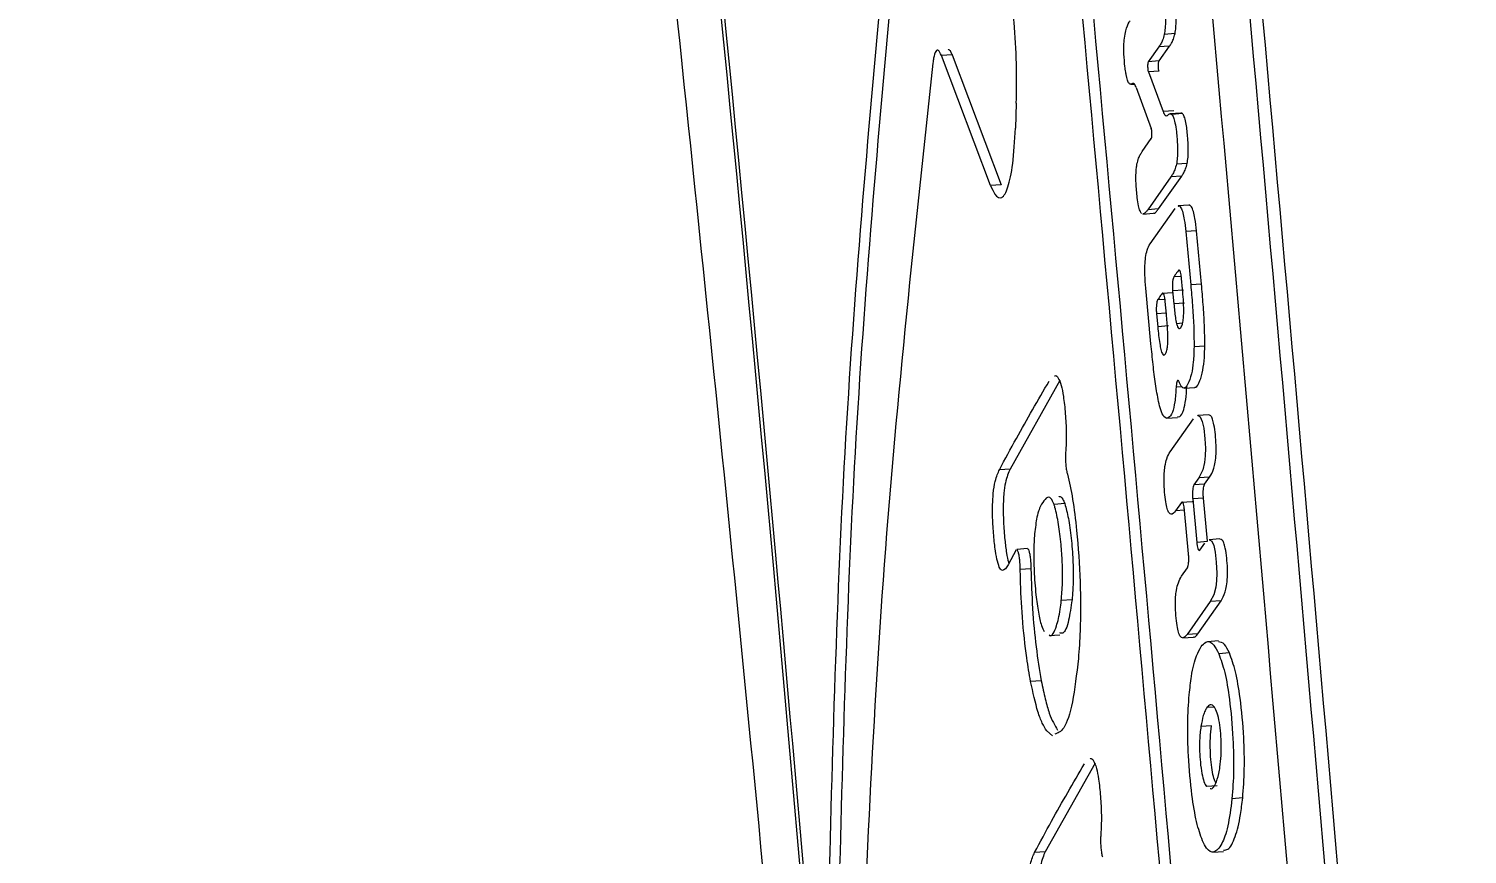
# Model space of a CAD drawing. Header units: millimetres. Extents: x -6523 to 7556, y -5559 to 6101.
# Drawn here: x -2126.83 to -2100.01, y 698.55 to 713.95 of the extents above; entities that cross this region are included whole.
import ezdxf

# ---------------------------------------------------------------- set-up
doc = ezdxf.new("R2010")
doc.units = ezdxf.units.MM
doc.layers.add('DIKOM_ОБЪЕКТ', color=7, linetype='Continuous')
doc.layers.add('DIKOM_РАЗМЕР_ЗОНА', color=7, linetype='Continuous')
doc.styles.add('style1', font='arial.ttf', dxfattribs={"width": 0.8})
doc.dimstyles.new('1-50', dxfattribs={"dimtxt": 300, "dimasz": 200, "dimexe": 100, "dimexo": 0, "dimgap": 100, "dimtad": 1, "dimtxsty": 'style1', "dimcen": 200, "dimclrd": 7, "dimclre": 7, "dimclrt": 7, "dimadec": 1, "dimazin": 2, "dimtfac": 1, "dimtmove": 0, "dimatfit": 2, "dimfxl": 0, "dimlwd": 25, "dimlwe": 18, "dimarcsym": 0})

# ---------------------------------------------------------------- blocks, each defined once
blk = doc.blocks.new('*D13')
at = {"layer": 'Defpoints', "color": 0, "transparency": 16777216}
for p in [(-2358.182, 6101.03), (4341.706, -4605.145), (7455.882, -4605.145)]:
    blk.add_point(p, dxfattribs=at)
at = {"layer": 'DIKOM_РАЗМЕР_ЗОНА', "color": 7, "lineweight": 18, "transparency": 16777216}
for p, q in [((-2358.182, 6101.03), (7555.882, 6101.03)), ((4341.706, -4605.145), (7555.882, -4605.145))]:
    blk.add_line(p, q, dxfattribs=at)
at = {"layer": 'DIKOM_РАЗМЕР_ЗОНА', "color": 7, "lineweight": 25, "transparency": 16777216}
blk.add_line((7455.882, 5701.03), (7455.882, -4205.145), dxfattribs=at)
at = {"layer": 'DIKOM_РАЗМЕР_ЗОНА', "color": 7, "transparency": 16777216}
for points in [[(7389.215, 5701.03), (7522.548, 5701.03), (7455.882, 6101.03)], [(7389.215, -4205.145), (7522.548, -4205.145), (7455.882, -4605.145)]]:
    blk.add_solid(points, dxfattribs=at)
at = {"layer": 'DIKOM_РАЗМЕР_ЗОНА', "color": 7, "transparency": 16777216, "insert": (7222.71, 375.606), "char_height": 300, "attachment_point": 5, "rotation": 90, "style": 'style1'}
blk.add_mtext('10700', dxfattribs=at)

msp = doc.modelspace()

# ---------------------------------------------------------------- linework, layer by layer
at = {"layer": 'DIKOM_ОБЪЕКТ', "color": 7, "linetype": 'Continuous', "lineweight": 15}
for p, q in [((-2105.76, 713.614), (-2105.956, 713.338)), ((-2105.56, 713.628), (-2105.76, 713.614)), ((-2105.756, 713.352), (-2105.56, 713.628)), ((-2105.458, 713.863), (-2105.658, 713.849)), ((-2109.615, 713.469), (-2109.814, 713.455)), ((-2108.896, 711.028), (-2109.814, 713.455)), ((-2109.615, 713.469), (-2108.697, 711.042)), ((-2105.756, 713.352), (-2105.956, 713.338)), ((-2105.755, 713.161), (-2105.955, 713.148)), ((-2105.955, 713.148), (-2105.68, 712.407)), ((-2106.282, 712.917), (-2106.228, 712.921)), ((-2106.18, 712.856), (-2105.901, 712.093)), ((-2108.417, 712.564), (-2108.434, 712.096)), ((-2105.48, 712.421), (-2105.68, 712.407)), ((-2105.349, 712.381), (-2105.549, 712.367)), ((-2105.319, 712.37), (-2105.519, 712.356)), ((-2106.068, 711.665), (-2105.9, 711.906)), ((-2105.533, 711.192), (-2105.967, 710.577)), ((-2105.767, 710.591), (-2105.333, 711.206)), ((-2105.333, 711.206), (-2105.533, 711.192)), ((-2105.231, 711.441), (-2105.431, 711.427)), ((-2108.697, 711.042), (-2108.896, 711.028)), ((-2105.198, 710.662), (-2105.398, 710.648)), ((-2106.056, 710.497), (-2105.856, 710.511)), ((-2105.767, 710.591), (-2105.967, 710.577)), ((-2105.924, 709.94), (-2105.458, 710.601)), ((-2105.058, 710.182), (-2105.257, 710.168)), ((-2105.257, 710.168), (-2105.165, 709.176)), ((-2104.965, 709.19), (-2105.058, 710.182)), ((-2105.341, 709.333), (-2105.481, 709.323)), ((-2105.376, 709.445), (-2105.395, 709.444)), ((-2105.906, 708.073), (-2106.002, 709.113)), ((-2105.302, 709.078), (-2105.502, 709.065)), ((-2105.502, 709.065), (-2105.48, 708.823)), ((-2105.318, 709.096), (-2105.336, 709.297)), ((-2104.965, 709.19), (-2105.165, 709.176)), ((-2105.646, 708.904), (-2105.783, 708.895)), ((-2105.499, 709.029), (-2105.699, 709.015)), ((-2105.618, 708.626), (-2105.641, 708.868)), ((-2105.28, 708.836), (-2105.48, 708.823)), ((-2105.62, 708.649), (-2105.803, 708.636)), ((-2105.803, 708.636), (-2105.78, 708.394)), ((-2105.581, 708.408), (-2105.78, 708.394)), ((-2105.317, 708.459), (-2105.43, 708.451)), ((-2104.903, 708.034), (-2105.103, 708.02)), ((-2107.606, 707.393), (-2108.532, 705.74)), ((-2105.324, 707.276), (-2105.437, 707.268)), ((-2105.289, 707.249), (-2105.089, 707.263)), ((-2105.608, 706.688), (-2105.409, 706.701)), ((-2105.548, 706.062), (-2105.114, 706.677)), ((-2104.835, 706.753), (-2105.035, 706.739)), ((-2108.532, 705.74), (-2108.731, 705.727)), ((-2105.012, 705.575), (-2105.107, 705.442)), ((-2104.812, 705.589), (-2105.012, 705.575)), ((-2104.907, 705.456), (-2104.812, 705.589)), ((-2104.907, 705.456), (-2105.107, 705.442)), ((-2107.514, 705.094), (-2107.713, 705.08)), ((-2105.338, 705.115), (-2105.446, 704.961)), ((-2105.138, 705.129), (-2105.338, 705.115)), ((-2104.928, 705.198), (-2105.128, 705.184)), ((-2105.128, 705.184), (-2105.053, 704.371)), ((-2104.854, 704.391), (-2104.928, 705.198)), ((-2105.28, 704.972), (-2105.446, 704.961)), ((-2105.205, 704.156), (-2105.28, 704.968)), ((-2108.421, 704.231), (-2108.571, 703.951)), ((-2108.21, 704.255), (-2108.409, 704.241)), ((-2104.853, 704.385), (-2105.053, 704.371)), ((-2104.995, 704.224), (-2104.9, 704.357)), ((-2104.62, 704.435), (-2104.82, 704.421)), ((-2108.144, 703.88), (-2108.343, 703.866)), ((-2105.334, 703.743), (-2105.226, 703.897)), ((-2107.378, 703.3), (-2107.578, 703.286)), ((-2104.8, 703.269), (-2105.234, 702.654)), ((-2105.035, 702.668), (-2104.6, 703.283)), ((-2104.6, 703.283), (-2104.8, 703.269)), ((-2107.805, 702.631), (-2107.605, 702.644)), ((-2105.035, 702.668), (-2105.234, 702.654)), ((-2105.313, 702.59), (-2105.113, 702.603)), ((-2104.65, 702.532), (-2104.85, 702.518)), ((-2104.444, 702.308), (-2104.644, 702.295)), ((-2107.951, 701.791), (-2108.15, 701.777)), ((-2104.724, 701.299), (-2104.863, 701.289)), ((-2107.743, 700.763), (-2107.849, 700.856)), ((-2104.775, 700.951), (-2104.975, 700.937)), ((-2106.949, 700.253), (-2107.877, 698.6)), ((-2104.673, 699.829), (-2104.873, 699.815)), ((-2104.196, 699.603), (-2104.396, 699.589)), ((-2107.877, 698.6), (-2108.076, 698.586)), ((-2104.751, 698.593), (-2104.551, 698.607))]:
    msp.add_line(p, q, dxfattribs=at)
at = {"layer": 'DIKOM_ОБЪЕКТ', "color": 7, "linetype": 'Continuous', "lineweight": 15, "flags": 128}
for points in [[(-2105.035, 706.735), (-2105.03, 706.739), (-2104.989, 706.714), (-2104.95, 706.627), (-2104.922, 706.502), (-2104.9, 706.306), (-2104.891, 706.129), (-2104.894, 705.986), (-2104.907, 705.864), (-2104.94, 705.722), (-2105.012, 705.575), (-2105.012, 705.575)], [(-2104.819, 704.417), (-2104.813, 704.421), (-2104.774, 704.396), (-2104.736, 704.314), (-2104.709, 704.191), (-2104.688, 704.005), (-2104.678, 703.796), (-2104.683, 703.655), (-2104.698, 703.536), (-2104.737, 703.391), (-2104.8, 703.269), (-2104.8, 703.269)]]:
    msp.add_lwpolyline(points, dxfattribs=at)
at = {"layer": 'DIKOM_ОБЪЕКТ', "color": 7, "linetype": 'Continuous', "lineweight": 15}
for points, knots in [([(-2101.535, 688.066), (-2102.477, 698.982), (-2105.666, 735.93), (-2109.588, 772.827), (-2112.351, 798.823)], [0, 0, 0, 0, 0.295436, 1, 1, 1, 1]), ([(-2125.935, 798.509), (-2125.478, 795.672), (-2124.43, 789.168), (-2122.867, 778.797), (-2121.232, 767.425), (-2119.664, 755.862), (-2118.162, 744.125), (-2116.73, 732.22), (-2115.369, 720.159), (-2114.087, 707.945), (-2113.029, 697.244), (-2112.434, 690.578), (-2112.209, 688.066)], [0, 0, 0, 0, 0.081496, 0.186806, 0.29255, 0.398703, 0.505243, 0.612145, 0.719386, 0.826945, 0.934799, 1, 1, 1, 1]), ([(-2101.776, 688.066), (-2102.709, 698.893), (-2105.883, 735.752), (-2109.805, 772.559), (-2112.576, 798.554)], [0, 0, 0, 0, 0.2937248, 1, 1, 1, 1]), ([(-2102.484, 688.066), (-2103.387, 698.625), (-2106.519, 735.218), (-2110.443, 771.755), (-2113.235, 797.75)], [0, 0, 0, 0, 0.288549, 1, 1, 1, 1]), ([(-2104.828, 688.066), (-2105.679, 697.657), (-2107.653, 719.882), (-2111.141, 754.714), (-2113.909, 779.944), (-2115.292, 792.558)], [0, 0, 0, 0, 0.275129, 0.637564, 1, 1, 1, 1]), ([(-2115.093, 792.572), (-2113.709, 779.961), (-2110.943, 754.739), (-2107.454, 719.902), (-2105.479, 697.669), (-2104.627, 688.066)], [0, 0, 0, 0, 0.362286, 0.724572, 1, 1, 1, 1]), ([(-2121.797, 782.652), (-2120.163, 769.578), (-2116.897, 743.432), (-2113.523, 711.893), (-2111.97, 693.422), (-2111.52, 688.066)], [0, 0, 0, 0, 0.4152222, 0.8304415, 1, 1, 1, 1]), ([(-2121.85, 782.395), (-2120.213, 769.322), (-2116.939, 743.177), (-2113.569, 711.723), (-2112.025, 693.337), (-2111.583, 688.066)], [0, 0, 0, 0, 0.4163411, 0.8326791, 1, 1, 1, 1]), ([(-2108.417, 712.564), (-2108.413, 712.807), (-2108.405, 713.293), (-2108.452, 714.084), (-2108.538, 714.805), (-2108.644, 715.336), (-2108.718, 715.548), (-2108.748, 715.633)], [0, 0, 0, 0, 0.214259, 0.428602, 0.642587, 0.856485, 1, 1, 1, 1]), ([(-2110.893, 715.181), (-2111.16, 712.225), (-2111.694, 706.311), (-2111.848, 700.42), (-2111.925, 697.474)], [0, 0, 0, 0, 0.499802, 1, 1, 1, 1]), ([(-2111.726, 697.488), (-2111.649, 700.432), (-2111.495, 706.322), (-2110.961, 712.236), (-2110.694, 715.195)], [0, 0, 0, 0, 0.499801, 1, 1, 1, 1]), ([(-2105.746, 714.778), (-2105.735, 714.763), (-2105.713, 714.733), (-2105.682, 714.618), (-2105.655, 714.432), (-2105.638, 714.227), (-2105.636, 714.034), (-2105.645, 713.92), (-2105.654, 713.867), (-2105.658, 713.849)], [0, 0, 0, 0, 0.135222, 0.270978, 0.435399, 0.673051, 0.802791, 0.933169, 1, 1, 1, 1]), ([(-2105.458, 713.863), (-2105.452, 713.899), (-2105.44, 713.972), (-2105.435, 714.128), (-2105.444, 714.333), (-2105.465, 714.534), (-2105.496, 714.693), (-2105.524, 714.765), (-2105.541, 714.785), (-2105.546, 714.792)], [0, 0, 0, 0, 0.1280843, 0.2567299, 0.4135867, 0.6542741, 0.7907388, 0.9277847, 1, 1, 1, 1]), ([(-2106.307, 712.925), (-2106.317, 712.939), (-2106.338, 712.965), (-2106.362, 713.053), (-2106.379, 713.151), (-2106.397, 713.286), (-2106.411, 713.454), (-2106.413, 713.64), (-2106.402, 713.796), (-2106.37, 713.961), (-2106.331, 714.049), (-2106.303, 714.092), (-2106.297, 714.1)], [0, 0, 0, 0, 0.087413, 0.175227, 0.226307, 0.293174, 0.427924, 0.518806, 0.609918, 0.730088, 0.947232, 1, 1, 1, 1]), ([(-2105.658, 713.849), (-2105.668, 713.811), (-2105.688, 713.737), (-2105.723, 713.669), (-2105.748, 713.632), (-2105.76, 713.614)], [0, 0, 0, 0, 0.341861, 0.669516, 1, 1, 1, 1]), ([(-2105.56, 713.628), (-2105.547, 713.647), (-2105.523, 713.684), (-2105.487, 713.753), (-2105.467, 713.826), (-2105.458, 713.863)], [0, 0, 0, 0, 0.337895, 0.664999, 1, 1, 1, 1]), ([(-2109.814, 713.455), (-2109.832, 713.494), (-2109.869, 713.572), (-2109.92, 713.547), (-2109.953, 713.444), (-2109.967, 713.343), (-2109.971, 713.312)], [0, 0, 0, 0, 0.289831, 0.579931, 0.870208, 1, 1, 1, 1]), ([(-2109.688, 713.558), (-2109.684, 713.562), (-2109.67, 713.575), (-2109.644, 713.538), (-2109.624, 713.49), (-2109.615, 713.469)], [0, 0, 0, 0, 0.179289, 0.638098, 1, 1, 1, 1]), ([(-2105.956, 713.338), (-2105.957, 713.337), (-2105.959, 713.333), (-2105.964, 713.319), (-2105.968, 713.292), (-2105.969, 713.258), (-2105.968, 713.222), (-2105.964, 713.188), (-2105.96, 713.163), (-2105.956, 713.152), (-2105.955, 713.148)], [0, 0, 0, 0, 0.0377452, 0.1845633, 0.3313691, 0.4775116, 0.6226152, 0.7670689, 0.9110956, 1, 1, 1, 1]), ([(-2105.755, 713.161), (-2105.757, 713.168), (-2105.761, 713.181), (-2105.766, 713.211), (-2105.769, 713.246), (-2105.769, 713.281), (-2105.767, 713.313), (-2105.763, 713.338), (-2105.758, 713.349), (-2105.756, 713.352), (-2105.756, 713.352)], [0, 0, 0, 0, 0.127733, 0.272782, 0.417249, 0.561477, 0.70605, 0.851173, 0.997427, 1, 1, 1, 1]), ([(-2109.971, 713.312), (-2110.309, 710.192), (-2110.984, 703.95), (-2111.239, 697.731), (-2111.367, 694.62)], [0, 0, 0, 0, 0.499781, 1, 1, 1, 1]), ([(-2106.253, 712.93), (-2106.258, 712.926), (-2106.269, 712.92), (-2106.286, 712.915), (-2106.299, 712.922), (-2106.307, 712.925)], [0, 0, 0, 0, 0.298325, 0.596532, 1, 1, 1, 1]), ([(-2106.18, 712.856), (-2106.192, 712.883), (-2106.216, 712.938), (-2106.241, 712.932), (-2106.253, 712.93)], [0, 0, 0, 0, 0.488774, 1, 1, 1, 1]), ([(-2105.68, 712.407), (-2105.668, 712.38), (-2105.644, 712.328), (-2105.616, 712.324), (-2105.601, 712.336), (-2105.599, 712.338)], [0, 0, 0, 0, 0.451103, 0.902897, 1, 1, 1, 1]), ([(-2105.599, 712.338), (-2105.591, 712.345), (-2105.574, 712.36), (-2105.548, 712.372), (-2105.529, 712.361), (-2105.519, 712.356)], [0, 0, 0, 0, 0.3099215, 0.6516651, 1, 1, 1, 1]), ([(-2105.519, 712.356), (-2105.508, 712.341), (-2105.486, 712.311), (-2105.455, 712.196), (-2105.428, 712.011), (-2105.411, 711.805), (-2105.409, 711.612), (-2105.418, 711.498), (-2105.427, 711.445), (-2105.431, 711.427)], [0, 0, 0, 0, 0.135223, 0.270961, 0.43532, 0.672985, 0.802751, 0.93308, 1, 1, 1, 1]), ([(-2105.319, 712.37), (-2105.328, 712.376), (-2105.338, 712.383), (-2105.347, 712.38), (-2105.349, 712.38)], [0, 0, 0, 0, 0.8638, 1, 1, 1, 1]), ([(-2105.231, 711.441), (-2105.225, 711.478), (-2105.213, 711.55), (-2105.208, 711.706), (-2105.217, 711.911), (-2105.238, 712.112), (-2105.269, 712.271), (-2105.296, 712.343), (-2105.313, 712.363), (-2105.319, 712.37)], [0, 0, 0, 0, 0.128089, 0.2567393, 0.4136198, 0.6543161, 0.7907694, 0.9278858, 1, 1, 1, 1]), ([(-2108.896, 711.028), (-2108.87, 710.969), (-2108.8, 710.812), (-2108.685, 710.765), (-2108.568, 710.964), (-2108.474, 711.407), (-2108.448, 711.863), (-2108.434, 712.096)], [0, 0, 0, 0, 0.1279784, 0.3427335, 0.557801, 0.7731823, 1, 1, 1, 1]), ([(-2105.9, 711.906), (-2105.9, 711.907), (-2105.897, 711.911), (-2105.892, 711.926), (-2105.889, 711.953), (-2105.888, 711.987), (-2105.889, 712.023), (-2105.892, 712.057), (-2105.897, 712.08), (-2105.9, 712.09), (-2105.901, 712.093)], [0, 0, 0, 0, 0.0431448, 0.1942108, 0.3451746, 0.495413, 0.6446347, 0.7932901, 0.9417073, 1, 1, 1, 1]), ([(-2106.167, 711.431), (-2106.157, 711.468), (-2106.138, 711.542), (-2106.103, 711.611), (-2106.08, 711.647), (-2106.068, 711.665)], [0, 0, 0, 0, 0.3422139, 0.6696523, 1, 1, 1, 1]), ([(-2106.08, 710.506), (-2106.091, 710.519), (-2106.111, 710.545), (-2106.14, 710.652), (-2106.167, 710.83), (-2106.185, 711.033), (-2106.188, 711.228), (-2106.18, 711.351), (-2106.17, 711.409), (-2106.167, 711.431)], [0, 0, 0, 0, 0.129647, 0.259723, 0.414803, 0.653591, 0.785282, 0.917698, 1, 1, 1, 1]), ([(-2105.431, 711.427), (-2105.441, 711.39), (-2105.461, 711.315), (-2105.497, 711.247), (-2105.521, 711.21), (-2105.533, 711.192)], [0, 0, 0, 0, 0.341642, 0.669437, 1, 1, 1, 1]), ([(-2105.333, 711.206), (-2105.321, 711.225), (-2105.296, 711.261), (-2105.26, 711.331), (-2105.241, 711.404), (-2105.231, 711.441)], [0, 0, 0, 0, 0.337724, 0.66493, 1, 1, 1, 1]), ([(-2105.398, 710.642), (-2105.395, 710.644), (-2105.38, 710.656), (-2105.349, 710.623), (-2105.312, 710.534), (-2105.28, 710.375), (-2105.266, 710.245), (-2105.257, 710.168)], [0, 0, 0, 0, 0.043795, 0.273567, 0.505157, 0.707045, 1, 1, 1, 1]), ([(-2105.058, 710.182), (-2105.066, 710.262), (-2105.081, 710.397), (-2105.114, 710.554), (-2105.152, 710.641), (-2105.182, 710.672), (-2105.197, 710.66), (-2105.198, 710.659)], [0, 0, 0, 0, 0.302659, 0.515272, 0.728776, 0.98187, 1, 1, 1, 1]), ([(-2105.967, 710.577), (-2105.979, 710.561), (-2106.003, 710.53), (-2106.033, 710.498), (-2106.051, 710.502), (-2106.057, 710.503)], [0, 0, 0, 0, 0.424305, 0.834142, 1, 1, 1, 1]), ([(-2105.857, 710.517), (-2105.851, 710.516), (-2105.833, 710.512), (-2105.803, 710.544), (-2105.779, 710.575), (-2105.767, 710.591)], [0, 0, 0, 0, 0.175415, 0.58598, 1, 1, 1, 1]), ([(-2106.002, 709.113), (-2106.009, 709.196), (-2106.02, 709.337), (-2106.021, 709.539), (-2106.007, 709.703), (-2105.975, 709.852), (-2105.943, 709.907), (-2105.924, 709.94)], [0, 0, 0, 0, 0.222182, 0.377016, 0.532529, 0.719226, 1, 1, 1, 1]), ([(-2105.481, 709.323), (-2105.482, 709.322), (-2105.486, 709.315), (-2105.495, 709.293), (-2105.503, 709.241), (-2105.507, 709.175), (-2105.506, 709.113), (-2105.503, 709.077), (-2105.502, 709.065)], [0, 0, 0, 0, 0.017655, 0.234415, 0.45122, 0.666868, 0.881318, 1, 1, 1, 1]), ([(-2105.395, 709.444), (-2105.417, 709.414), (-2105.445, 709.374), (-2105.474, 709.333), (-2105.481, 709.323)], [0, 0, 0, 0, 0.740877, 1, 1, 1, 1]), ([(-2105.336, 709.297), (-2105.339, 709.319), (-2105.344, 709.363), (-2105.356, 709.414), (-2105.371, 709.446), (-2105.384, 709.455), (-2105.392, 709.447), (-2105.395, 709.444)], [0, 0, 0, 0, 0.212335, 0.425185, 0.638593, 0.853261, 1, 1, 1, 1]), ([(-2105.43, 708.451), (-2105.423, 708.429), (-2105.41, 708.383), (-2105.39, 708.36), (-2105.362, 708.359), (-2105.335, 708.392), (-2105.31, 708.475), (-2105.298, 708.576), (-2105.294, 708.723), (-2105.301, 708.9), (-2105.312, 709.032), (-2105.318, 709.096)], [0, 0, 0, 0, 0.0837291, 0.1673588, 0.2278273, 0.3941556, 0.49279, 0.5920769, 0.6827277, 0.846934, 1, 1, 1, 1]), ([(-2105.165, 709.176), (-2105.154, 709.051), (-2105.132, 708.802), (-2105.106, 708.412), (-2105.104, 708.152), (-2105.103, 708.02)], [0, 0, 0, 0, 0.3305248, 0.6596618, 1, 1, 1, 1]), ([(-2104.903, 708.034), (-2104.904, 708.164), (-2104.906, 708.422), (-2104.932, 708.812), (-2104.954, 709.063), (-2104.965, 709.19)], [0, 0, 0, 0, 0.334585, 0.66488, 1, 1, 1, 1]), ([(-2105.783, 708.895), (-2105.783, 708.894), (-2105.788, 708.887), (-2105.796, 708.864), (-2105.804, 708.812), (-2105.808, 708.746), (-2105.807, 708.685), (-2105.804, 708.649), (-2105.803, 708.636)], [0, 0, 0, 0, 0.017661, 0.234243, 0.450668, 0.666446, 0.880892, 1, 1, 1, 1]), ([(-2105.699, 709.015), (-2105.708, 709.002), (-2105.736, 708.962), (-2105.764, 708.922), (-2105.783, 708.895)], [0, 0, 0, 0, 0.325356, 1, 1, 1, 1]), ([(-2105.641, 708.868), (-2105.643, 708.89), (-2105.648, 708.934), (-2105.661, 708.985), (-2105.675, 709.017), (-2105.688, 709.026), (-2105.696, 709.018), (-2105.699, 709.015)], [0, 0, 0, 0, 0.212294, 0.425397, 0.638769, 0.853707, 1, 1, 1, 1]), ([(-2105.48, 708.823), (-2105.475, 708.778), (-2105.467, 708.691), (-2105.452, 708.562), (-2105.437, 708.489), (-2105.43, 708.451)], [0, 0, 0, 0, 0.334606, 0.661786, 1, 1, 1, 1]), ([(-2105.59, 708.178), (-2105.592, 708.231), (-2105.594, 708.333), (-2105.606, 708.483), (-2105.614, 708.578), (-2105.618, 708.626)], [0, 0, 0, 0, 0.3481239, 0.6727859, 1, 1, 1, 1]), ([(-2105.78, 708.394), (-2105.769, 708.285), (-2105.753, 708.13), (-2105.721, 707.961), (-2105.695, 707.879), (-2105.665, 707.853), (-2105.636, 707.882), (-2105.611, 707.941), (-2105.595, 708.034), (-2105.591, 708.116), (-2105.59, 708.166), (-2105.59, 708.178)], [0, 0, 0, 0, 0.252568, 0.360229, 0.469049, 0.564057, 0.678252, 0.800708, 0.886332, 0.972187, 1, 1, 1, 1]), ([(-2105.765, 706.997), (-2105.785, 707.104), (-2105.824, 707.317), (-2105.868, 707.69), (-2105.893, 707.945), (-2105.906, 708.073)], [0, 0, 0, 0, 0.332986, 0.6643, 1, 1, 1, 1]), ([(-2105.103, 708.02), (-2105.106, 707.923), (-2105.112, 707.729), (-2105.153, 707.479), (-2105.217, 707.309), (-2105.288, 707.222), (-2105.345, 707.282), (-2105.37, 707.344), (-2105.378, 707.364)], [0, 0, 0, 0, 0.167438, 0.335219, 0.555342, 0.788357, 0.932219, 1, 1, 1, 1]), ([(-2105.09, 707.272), (-2105.083, 707.27), (-2105.049, 707.259), (-2104.996, 707.373), (-2104.939, 707.555), (-2104.909, 707.794), (-2104.905, 707.961), (-2104.903, 708.034)], [0, 0, 0, 0, 0.064364, 0.363956, 0.621633, 0.834782, 1, 1, 1, 1]), ([(-2107.699, 707.473), (-2107.697, 707.475), (-2107.677, 707.494), (-2107.635, 707.447), (-2107.581, 707.323), (-2107.534, 707.08), (-2107.5, 706.774), (-2107.483, 706.435), (-2107.488, 706.197), (-2107.495, 706.084), (-2107.497, 706.057)], [0, 0, 0, 0, 0.022838, 0.175638, 0.330087, 0.463097, 0.632001, 0.804867, 0.951568, 1, 1, 1, 1]), ([(-2108.731, 705.727), (-2108.627, 705.922), (-2108.332, 706.472), (-2108.012, 707.024), (-2107.805, 707.38)], [0, 0, 0, 0, 0.354505, 1, 1, 1, 1]), ([(-2105.437, 707.268), (-2105.444, 707.171), (-2105.457, 706.978), (-2105.509, 706.769), (-2105.581, 706.68), (-2105.657, 706.686), (-2105.722, 706.82), (-2105.752, 706.943), (-2105.765, 706.997)], [0, 0, 0, 0, 0.162558, 0.326411, 0.523483, 0.734447, 0.884624, 1, 1, 1, 1]), ([(-2105.378, 707.364), (-2105.382, 707.372), (-2105.39, 707.391), (-2105.404, 707.398), (-2105.418, 707.382), (-2105.429, 707.344), (-2105.435, 707.301), (-2105.436, 707.274), (-2105.437, 707.268)], [0, 0, 0, 0, 0.1527486, 0.3504227, 0.5486289, 0.7475436, 0.9460705, 1, 1, 1, 1]), ([(-2105.41, 706.717), (-2105.396, 706.716), (-2105.354, 706.712), (-2105.299, 706.812), (-2105.255, 707.025), (-2105.243, 707.196), (-2105.237, 707.282)], [0, 0, 0, 0, 0.177873, 0.515719, 0.758425, 1, 1, 1, 1]), ([(-2104.812, 705.589), (-2104.785, 705.633), (-2104.746, 705.697), (-2104.707, 705.861), (-2104.69, 706.012), (-2104.69, 706.197), (-2104.704, 706.387), (-2104.727, 706.559), (-2104.758, 706.676), (-2104.795, 706.746), (-2104.82, 706.748), (-2104.835, 706.749)], [0, 0, 0, 0, 0.2284224, 0.3262978, 0.4252084, 0.5115189, 0.6159173, 0.7261405, 0.807278, 0.8882526, 1, 1, 1, 1]), ([(-2107.497, 706.057), (-2107.498, 706.026), (-2107.501, 705.965), (-2107.498, 705.86), (-2107.489, 705.759), (-2107.477, 705.686), (-2107.468, 705.654), (-2107.465, 705.643)], [0, 0, 0, 0, 0.221711, 0.444104, 0.666021, 0.887591, 1, 1, 1, 1]), ([(-2105.446, 704.961), (-2105.474, 704.927), (-2105.513, 704.879), (-2105.569, 704.911), (-2105.605, 704.987), (-2105.635, 705.129), (-2105.655, 705.309), (-2105.665, 705.498), (-2105.661, 705.666), (-2105.644, 705.816), (-2105.607, 705.963), (-2105.57, 706.025), (-2105.548, 706.062)], [0, 0, 0, 0, 0.192483, 0.272692, 0.353773, 0.425006, 0.510176, 0.600028, 0.666787, 0.733421, 0.841051, 1, 1, 1, 1]), ([(-2108.571, 703.951), (-2108.604, 703.899), (-2108.652, 703.824), (-2108.721, 703.873), (-2108.768, 703.994), (-2108.81, 704.219), (-2108.84, 704.506), (-2108.86, 704.807), (-2108.861, 705.078), (-2108.846, 705.321), (-2108.804, 705.565), (-2108.759, 705.666), (-2108.731, 705.727)], [0, 0, 0, 0, 0.188866, 0.268756, 0.349467, 0.420162, 0.504286, 0.593274, 0.661032, 0.728685, 0.835275, 1, 1, 1, 1]), ([(-2108.532, 705.74), (-2108.564, 705.67), (-2108.609, 705.567), (-2108.651, 705.299), (-2108.664, 705.044), (-2108.657, 704.733), (-2108.634, 704.435), (-2108.602, 704.178), (-2108.574, 704.03), (-2108.558, 703.99), (-2108.554, 703.982)], [0, 0, 0, 0, 0.277035, 0.400973, 0.526199, 0.634444, 0.770903, 0.881641, 0.974952, 1, 1, 1, 1]), ([(-2107.465, 705.643), (-2107.431, 705.496), (-2107.361, 705.203), (-2107.278, 704.495), (-2107.218, 703.643), (-2107.216, 702.803), (-2107.247, 702.373), (-2107.259, 702.205)], [0, 0, 0, 0, 0.170211, 0.339538, 0.593568, 0.841855, 1, 1, 1, 1]), ([(-2105.107, 705.442), (-2105.107, 705.442), (-2105.112, 705.435), (-2105.12, 705.412), (-2105.129, 705.36), (-2105.133, 705.294), (-2105.132, 705.232), (-2105.129, 705.196), (-2105.128, 705.184)], [0, 0, 0, 0, 0.017992, 0.234675, 0.451302, 0.667014, 0.881427, 1, 1, 1, 1]), ([(-2104.928, 705.198), (-2104.929, 705.205), (-2104.931, 705.236), (-2104.933, 705.292), (-2104.93, 705.359), (-2104.923, 705.414), (-2104.914, 705.444), (-2104.908, 705.454), (-2104.907, 705.456)], [0, 0, 0, 0, 0.072257, 0.284773, 0.497756, 0.71167, 0.926956, 1, 1, 1, 1]), ([(-2107.947, 705.084), (-2107.962, 705.052), (-2107.993, 704.99), (-2108.041, 704.827), (-2108.063, 704.642), (-2108.076, 704.531)], [0, 0, 0, 0, 0.289953, 0.571564, 1, 1, 1, 1]), ([(-2107.713, 705.08), (-2107.732, 705.124), (-2107.782, 705.235), (-2107.863, 705.209), (-2107.918, 705.127), (-2107.947, 705.084)], [0, 0, 0, 0, 0.232056, 0.5964173, 1, 1, 1, 1]), ([(-2107.578, 703.286), (-2107.569, 703.391), (-2107.551, 703.602), (-2107.556, 703.982), (-2107.583, 704.36), (-2107.627, 704.729), (-2107.677, 704.964), (-2107.707, 705.062), (-2107.713, 705.08)], [0, 0, 0, 0, 0.188227, 0.377912, 0.541353, 0.737343, 0.951903, 1, 1, 1, 1]), ([(-2107.62, 705.224), (-2107.618, 705.225), (-2107.597, 705.237), (-2107.56, 705.21), (-2107.526, 705.125), (-2107.514, 705.094)], [0, 0, 0, 0, 0.032732, 0.654458, 1, 1, 1, 1]), ([(-2107.514, 705.094), (-2107.49, 705.009), (-2107.443, 704.839), (-2107.391, 704.456), (-2107.359, 704.065), (-2107.352, 703.695), (-2107.364, 703.452), (-2107.375, 703.333), (-2107.378, 703.3)], [0, 0, 0, 0, 0.203467, 0.407355, 0.609531, 0.774178, 0.93862, 1, 1, 1, 1]), ([(-2105.28, 704.968), (-2105.283, 704.99), (-2105.288, 705.034), (-2105.3, 705.085), (-2105.314, 705.117), (-2105.327, 705.126), (-2105.335, 705.118), (-2105.338, 705.115)], [0, 0, 0, 0, 0.212412, 0.42549, 0.638793, 0.853713, 1, 1, 1, 1]), ([(-2105.138, 705.129), (-2105.137, 705.13), (-2105.134, 705.135), (-2105.13, 705.134), (-2105.127, 705.134)], [0, 0, 0, 0, 0.193251, 1, 1, 1, 1]), ([(-2108.076, 704.531), (-2108.083, 704.427), (-2108.096, 704.22), (-2108.087, 703.813), (-2108.056, 703.415), (-2108.008, 703.054), (-2107.954, 702.822), (-2107.916, 702.743), (-2107.9, 702.709)], [0, 0, 0, 0, 0.1670741, 0.3348004, 0.5394949, 0.7067972, 0.8749, 1, 1, 1, 1]), ([(-2108.343, 703.866), (-2108.344, 703.9), (-2108.345, 703.968), (-2108.355, 704.069), (-2108.369, 704.155), (-2108.385, 704.214), (-2108.4, 704.243), (-2108.407, 704.239), (-2108.409, 704.237)], [0, 0, 0, 0, 0.185286, 0.370937, 0.556536, 0.742276, 0.928259, 1, 1, 1, 1]), ([(-2108.21, 704.255), (-2108.207, 704.254), (-2108.198, 704.252), (-2108.183, 704.219), (-2108.167, 704.153), (-2108.154, 704.063), (-2108.146, 703.968), (-2108.144, 703.907), (-2108.144, 703.88)], [0, 0, 0, 0, 0.108527, 0.294662, 0.48087, 0.666713, 0.852212, 1, 1, 1, 1]), ([(-2105.053, 704.371), (-2105.051, 704.349), (-2105.046, 704.305), (-2105.033, 704.253), (-2105.024, 704.235), (-2105.019, 704.226)], [0, 0, 0, 0, 0.332449, 0.66555, 1, 1, 1, 1]), ([(-2105.005, 704.218), (-2105.005, 704.217), (-2105.001, 704.215), (-2104.998, 704.22), (-2104.995, 704.224)], [0, 0, 0, 0, 0.10078, 1, 1, 1, 1]), ([(-2104.6, 703.283), (-2104.573, 703.327), (-2104.534, 703.391), (-2104.495, 703.556), (-2104.478, 703.708), (-2104.478, 703.894), (-2104.492, 704.084), (-2104.515, 704.256), (-2104.547, 704.367), (-2104.581, 704.429), (-2104.606, 704.429), (-2104.62, 704.429)], [0, 0, 0, 0, 0.230651, 0.329855, 0.430093, 0.517515, 0.623946, 0.735563, 0.814942, 0.894048, 1, 1, 1, 1]), ([(-2105.226, 703.897), (-2105.224, 703.899), (-2105.219, 703.909), (-2105.21, 703.939), (-2105.203, 703.995), (-2105.2, 704.063), (-2105.202, 704.118), (-2105.205, 704.148), (-2105.205, 704.156)], [0, 0, 0, 0, 0.070235, 0.286845, 0.50335, 0.718828, 0.932925, 1, 1, 1, 1]), ([(-2108.15, 701.777), (-2108.174, 701.919), (-2108.237, 702.273), (-2108.306, 702.941), (-2108.338, 703.52), (-2108.342, 703.811), (-2108.343, 703.866)], [0, 0, 0, 0, 0.2410635, 0.6019757, 0.9249907, 1, 1, 1, 1]), ([(-2108.144, 703.88), (-2108.136, 703.632), (-2108.122, 703.137), (-2108.052, 702.395), (-2107.985, 701.993), (-2107.951, 701.791)], [0, 0, 0, 0, 0.331961, 0.662613, 1, 1, 1, 1]), ([(-2105.234, 702.654), (-2105.262, 702.621), (-2105.301, 702.574), (-2105.357, 702.604), (-2105.393, 702.682), (-2105.423, 702.824), (-2105.443, 703.006), (-2105.453, 703.195), (-2105.448, 703.358), (-2105.43, 703.504), (-2105.392, 703.646), (-2105.355, 703.707), (-2105.334, 703.743)], [0, 0, 0, 0, 0.190724, 0.272121, 0.354348, 0.426176, 0.512754, 0.603454, 0.668452, 0.733254, 0.844599, 1, 1, 1, 1]), ([(-2107.806, 702.644), (-2107.801, 702.64), (-2107.75, 702.6), (-2107.676, 702.768), (-2107.607, 703.029), (-2107.584, 703.23), (-2107.578, 703.286)], [0, 0, 0, 0, 0.050102, 0.520947, 0.865178, 1, 1, 1, 1]), ([(-2107.378, 703.3), (-2107.398, 703.165), (-2107.441, 702.86), (-2107.526, 702.656), (-2107.588, 702.676), (-2107.608, 702.682)], [0, 0, 0, 0, 0.353264, 0.792836, 1, 1, 1, 1]), ([(-2105.113, 702.609), (-2105.109, 702.608), (-2105.082, 702.596), (-2105.057, 702.634), (-2105.035, 702.668)], [0, 0, 0, 0, 0.129527, 1, 1, 1, 1]), ([(-2105.193, 701.53), (-2105.18, 701.648), (-2105.148, 701.945), (-2105.069, 702.257), (-2104.999, 702.377), (-2104.97, 702.428)], [0, 0, 0, 0, 0.274885, 0.694989, 1, 1, 1, 1]), ([(-2104.97, 702.428), (-2104.942, 702.46), (-2104.869, 702.544), (-2104.754, 702.509), (-2104.675, 702.355), (-2104.644, 702.295)], [0, 0, 0, 0, 0.272823, 0.718072, 1, 1, 1, 1]), ([(-2104.444, 702.308), (-2104.474, 702.37), (-2104.542, 702.507), (-2104.61, 702.513), (-2104.649, 702.515)], [0, 0, 0, 0, 0.4429091, 1, 1, 1, 1]), ([(-2107.259, 702.205), (-2107.293, 701.916), (-2107.361, 701.337), (-2107.522, 700.856), (-2107.643, 700.814), (-2107.701, 700.794)], [0, 0, 0, 0, 0.3459855, 0.6911588, 1, 1, 1, 1]), ([(-2104.644, 702.295), (-2104.604, 702.188), (-2104.526, 701.974), (-2104.431, 701.407), (-2104.374, 700.77), (-2104.357, 700.109), (-2104.383, 699.761), (-2104.396, 699.589)], [0, 0, 0, 0, 0.1915458, 0.3834785, 0.6270162, 0.8160093, 1, 1, 1, 1]), ([(-2104.196, 699.603), (-2104.183, 699.778), (-2104.157, 700.129), (-2104.174, 700.792), (-2104.231, 701.426), (-2104.326, 701.99), (-2104.405, 702.202), (-2104.444, 702.308)], [0, 0, 0, 0, 0.187259, 0.374748, 0.619014, 0.809426, 1, 1, 1, 1]), ([(-2107.849, 700.856), (-2107.877, 700.9), (-2107.933, 700.985), (-2108.037, 701.257), (-2108.105, 701.573), (-2108.15, 701.777)], [0, 0, 0, 0, 0.2649242, 0.5262576, 1, 1, 1, 1]), ([(-2107.951, 701.791), (-2107.926, 701.673), (-2107.879, 701.443), (-2107.779, 701.092), (-2107.701, 700.958), (-2107.65, 700.87)], [0, 0, 0, 0, 0.2651044, 0.5183109, 1, 1, 1, 1]), ([(-2104.946, 698.805), (-2104.984, 698.913), (-2105.061, 699.128), (-2105.153, 699.695), (-2105.211, 700.333), (-2105.229, 700.999), (-2105.205, 701.354), (-2105.193, 701.53)], [0, 0, 0, 0, 0.191408, 0.3832, 0.622258, 0.812704, 1, 1, 1, 1]), ([(-2104.863, 701.289), (-2104.875, 701.27), (-2104.899, 701.231), (-2104.939, 701.126), (-2104.961, 701.009), (-2104.975, 700.937)], [0, 0, 0, 0, 0.273101, 0.546451, 1, 1, 1, 1]), ([(-2104.721, 701.296), (-2104.735, 701.311), (-2104.762, 701.343), (-2104.81, 701.348), (-2104.843, 701.311), (-2104.863, 701.289)], [0, 0, 0, 0, 0.278955, 0.553983, 1, 1, 1, 1]), ([(-2104.62, 700.18), (-2104.611, 700.249), (-2104.596, 700.373), (-2104.593, 700.597), (-2104.605, 700.811), (-2104.63, 701.022), (-2104.671, 701.203), (-2104.704, 701.265), (-2104.721, 701.296)], [0, 0, 0, 0, 0.18528, 0.334926, 0.484452, 0.646004, 0.820208, 1, 1, 1, 1]), ([(-2104.975, 700.937), (-2104.985, 700.854), (-2105.002, 700.716), (-2105.001, 700.472), (-2104.987, 700.257), (-2104.96, 700.054), (-2104.919, 699.894), (-2104.888, 699.842), (-2104.873, 699.815)], [0, 0, 0, 0, 0.219811, 0.366158, 0.512138, 0.678047, 0.83581, 1, 1, 1, 1]), ([(-2104.699, 699.884), (-2104.708, 699.901), (-2104.73, 699.943), (-2104.761, 700.079), (-2104.787, 700.271), (-2104.802, 700.492), (-2104.801, 700.741), (-2104.784, 700.877), (-2104.775, 700.951)], [0, 0, 0, 0, 0.102438, 0.263792, 0.425131, 0.597292, 0.782233, 1, 1, 1, 1]), ([(-2108.076, 698.586), (-2107.972, 698.781), (-2107.676, 699.331), (-2107.355, 699.883), (-2107.148, 700.239)], [0, 0, 0, 0, 0.354212, 1, 1, 1, 1]), ([(-2107.042, 700.332), (-2107.04, 700.335), (-2107.02, 700.354), (-2106.978, 700.307), (-2106.924, 700.182), (-2106.878, 699.939), (-2106.844, 699.634), (-2106.828, 699.295), (-2106.833, 699.056), (-2106.841, 698.944), (-2106.843, 698.916)], [0, 0, 0, 0, 0.022884, 0.175621, 0.330025, 0.46304, 0.631886, 0.804731, 0.951458, 1, 1, 1, 1]), ([(-2104.802, 699.782), (-2104.797, 699.779), (-2104.762, 699.759), (-2104.705, 699.853), (-2104.649, 700.003), (-2104.626, 700.139), (-2104.62, 700.18)], [0, 0, 0, 0, 0.075798, 0.470173, 0.839659, 1, 1, 1, 1]), ([(-2104.396, 699.589), (-2104.42, 699.407), (-2104.467, 699.042), (-2104.589, 698.717), (-2104.725, 698.562), (-2104.851, 698.613), (-2104.921, 698.754), (-2104.946, 698.805)], [0, 0, 0, 0, 0.216433, 0.43255, 0.667896, 0.881267, 1, 1, 1, 1]), ([(-2104.553, 698.632), (-2104.526, 698.632), (-2104.448, 698.631), (-2104.336, 698.85), (-2104.243, 699.203), (-2104.209, 699.497), (-2104.196, 699.603)], [0, 0, 0, 0, 0.180895, 0.514227, 0.823653, 1, 1, 1, 1]), ([(-2106.843, 698.916), (-2106.844, 698.886), (-2106.847, 698.824), (-2106.844, 698.719), (-2106.835, 698.619), (-2106.823, 698.546), (-2106.815, 698.513), (-2106.812, 698.502)], [0, 0, 0, 0, 0.221813, 0.44423, 0.666153, 0.887846, 1, 1, 1, 1]), ([(-2107.919, 696.81), (-2107.953, 696.758), (-2108, 696.683), (-2108.07, 696.732), (-2108.117, 696.854), (-2108.158, 697.078), (-2108.188, 697.365), (-2108.207, 697.666), (-2108.208, 697.937), (-2108.192, 698.181), (-2108.149, 698.425), (-2108.104, 698.525), (-2108.076, 698.586)], [0, 0, 0, 0, 0.1888377, 0.268722, 0.349449, 0.4201249, 0.5042325, 0.5931944, 0.6609558, 0.7286323, 0.8351903, 1, 1, 1, 1]), ([(-2107.877, 698.6), (-2107.909, 698.529), (-2107.955, 698.427), (-2107.996, 698.158), (-2108.011, 697.904), (-2108.004, 697.593), (-2107.982, 697.294), (-2107.95, 697.037), (-2107.922, 696.889), (-2107.906, 696.85), (-2107.903, 696.842)], [0, 0, 0, 0, 0.277126, 0.401076, 0.52636, 0.634636, 0.771162, 0.881858, 0.975167, 1, 1, 1, 1])]:
    msp.add_open_spline(points, degree=3, knots=knots, dxfattribs=at)

# ---------------------------------------------------------------- dimensions: what is measured, and where the dimension line sits
at = {"layer": 'DIKOM_РАЗМЕР_ЗОНА'}
dim = msp.add_linear_dim(base=(7455.882, -4605.145), p1=(-2358.182, 6101.03), p2=(4341.706, -4605.145), angle=90, text='10700', dimstyle='1-50', override={"dimasz": 400, "dimgap": 80}, dxfattribs=at)
dim.commit()
dim.dimension.update_dxf_attribs({"geometry": '*D13', "text_midpoint": (7455.882, 375.606), "dimtype": 160})

doc.saveas('drawing.dxf')
